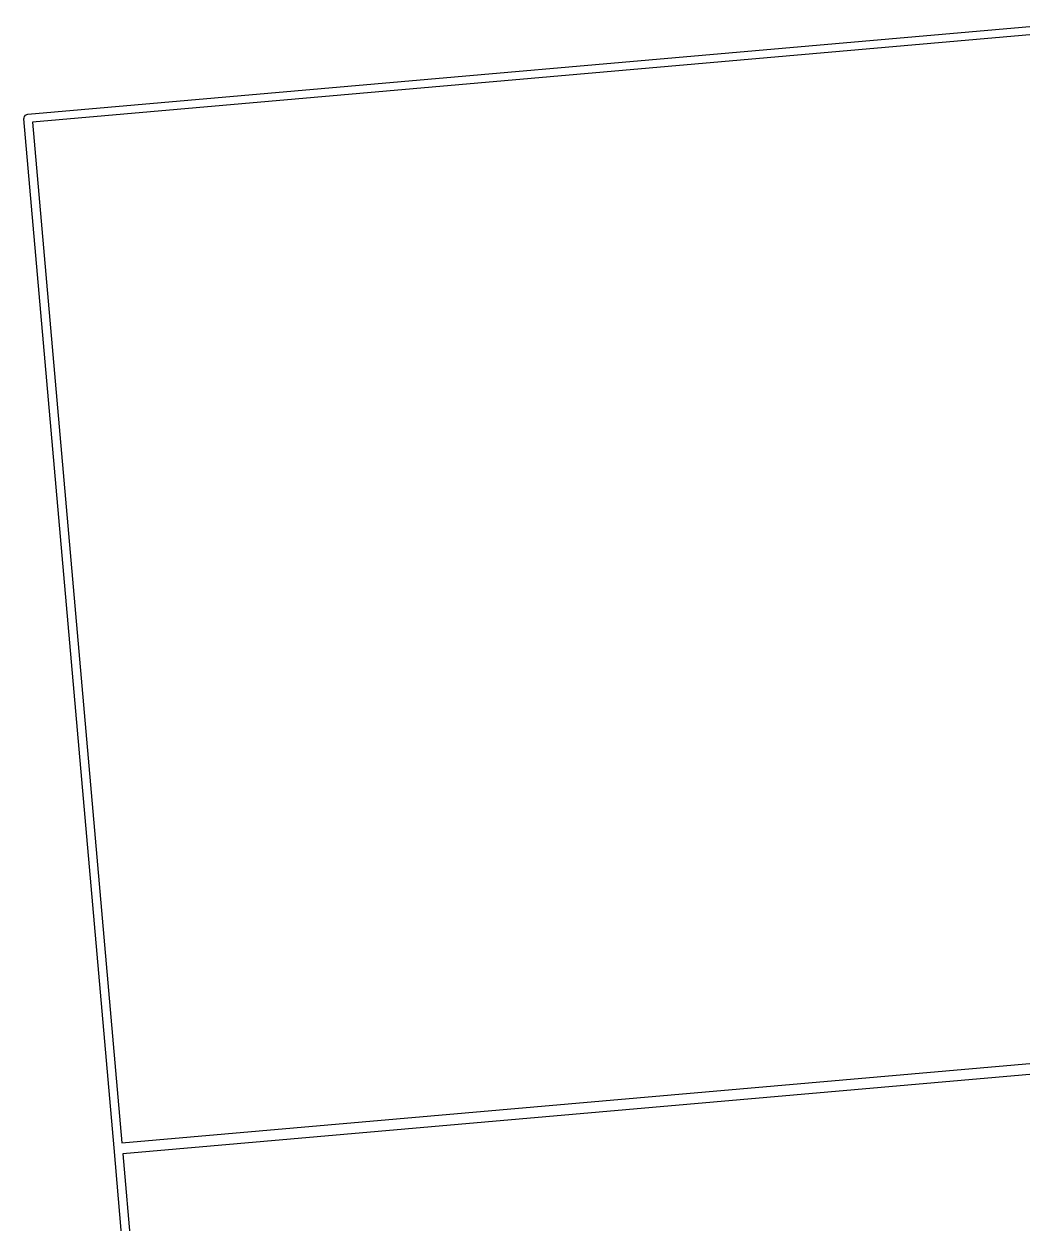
# Model space of a CAD drawing. Header units: inches. Extents: x 3.87 to 9.44, y -6.64 to -2.9.
# Drawn here: x 3.869 to 4.591, y -4.549 to -3.68 of the extents above; entities that cross this region are included whole.
import ezdxf

# ---------------------------------------------------------------- set-up
doc = ezdxf.new("R2010")
doc.units = ezdxf.units.IN
doc.header["$MEASUREMENT"] = 0
doc.layers.add('User.1', color=9, linetype='CONTINUOUS', true_color=0xc2c2c2)

msp = doc.modelspace()

# ---------------------------------------------------------------- linework, layer by layer
at = {"layer": 'User.1', "linetype": 'CONTINUOUS'}
for p, q in [((3.87126, -3.74574), (4.6184, -3.68037)), ((4.61401, -3.68669), (3.87471, -3.75137)), ((3.86857, -3.74894), (3.86858, -3.74836)), ((3.93377, -4.49412), (3.86857, -3.74894)), ((3.86858, -3.74836), (3.86892, -3.74726)), ((3.86892, -3.74726), (3.86966, -3.74638)), ((3.86966, -3.74638), (3.87069, -3.74585)), ((3.87069, -3.74585), (3.87126, -3.74574)), ((3.87471, -3.75137), (3.93939, -4.49067)), ((3.93939, -4.49067), (4.67869, -4.42599)), ((4.67938, -4.43383), (3.94008, -4.49851)), ((3.99896, -5.23931), (3.93377, -4.49412)), ((3.93377, -4.49412), (3.93377, -4.49412)), ((3.94008, -4.49851), (4.00459, -5.23585))]:
    msp.add_line(p, q, dxfattribs=at)

doc.saveas('drawing.dxf')
